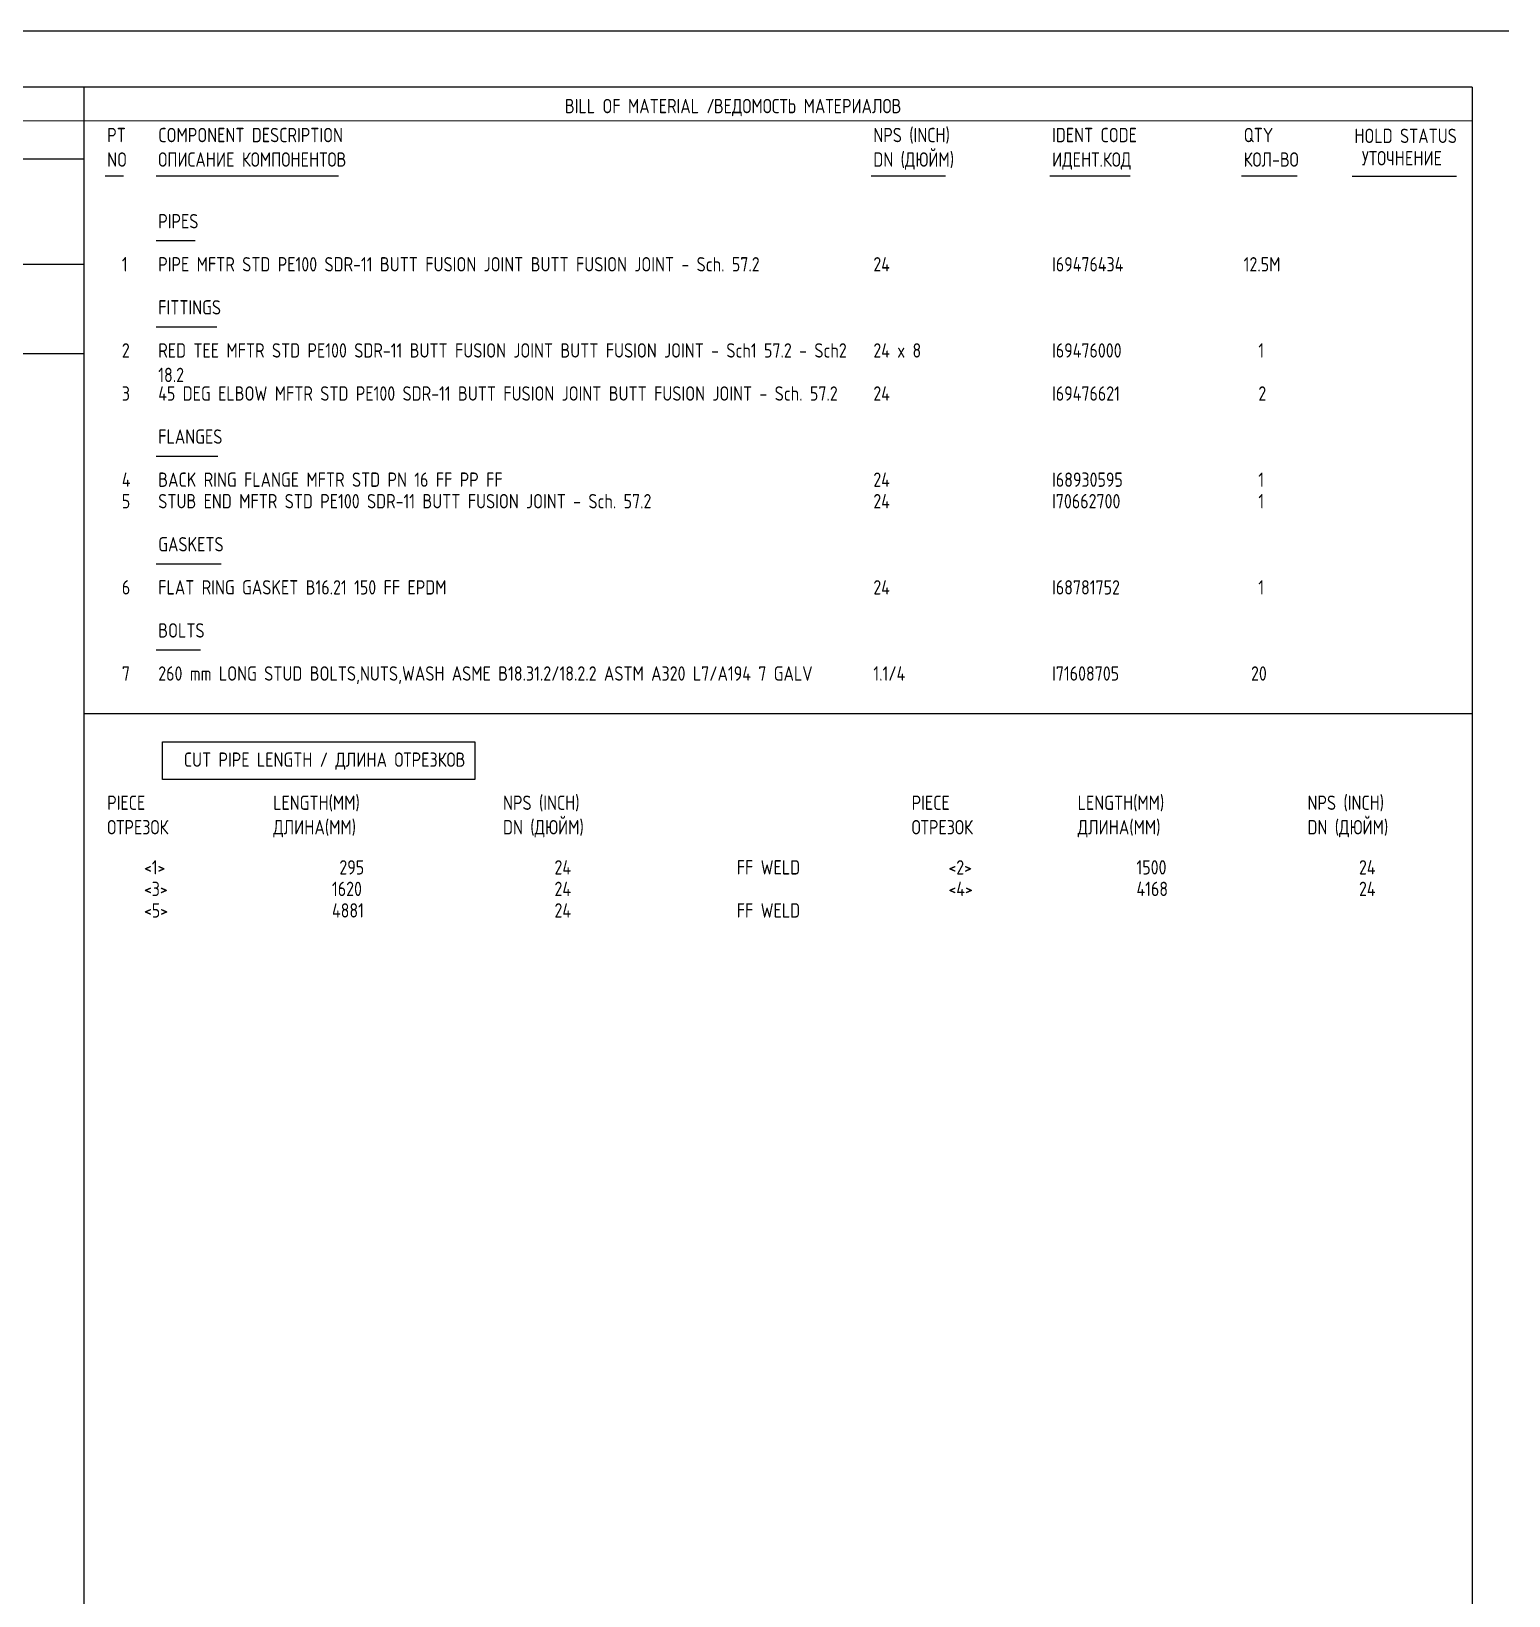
# Model space of a CAD drawing. Extents: x -1005 to 594, y -998 to 420.
# Drawn here: x 395.7 to 594, y 210 to 420 of the extents above; entities that cross this region are included whole.
import ezdxf

# ---------------------------------------------------------------- set-up
doc = ezdxf.new("R2010")
doc.units = 0
doc.styles.add('TTFN17', font='GOST type A')

msp = doc.modelspace()

# ---------------------------------------------------------------- linework, layer by layer
at = {"layer": 'GT_1', "flags": 128}
for points in [[(594, 420), (0, 420)], [(589.1, 412.5), (25.4, 412.5)], [(402.7, 412.5), (402.7, 7.5)], [(589.1, 412.5), (589.1, 7.5)], [(589.1, 408), (162.7, 407.9)], [(190.3, 402.9), (402.7, 402.9)], [(408.046, 400.531), (405.557, 400.531)], [(436.894, 400.531), (412.414, 400.531)], [(518.373, 400.531), (508.414, 400.531)], [(543.202, 400.531), (532.414, 400.531)], [(565.597, 400.531), (558.129, 400.531)], [(587, 400.5), (573, 400.5)], [(417.669, 391.854), (412.414, 391.854)], [(402.7, 388.7), (226.9, 388.7)], [(420.573, 380.289), (412.414, 380.289)], [(402.7, 376.7), (25.4, 376.7)], [(420.713, 362.942), (412.414, 362.942)], [(421.128, 348.486), (412.414, 348.486)], [(418.36, 336.922), (412.414, 336.922)], [(402.7, 328.408), (589, 328.408)], [(413.271, 324.622), (455.204, 324.622), (455.204, 319.575), (413.271, 319.575), (413.271, 324.622)]]:
    msp.add_lwpolyline(points, dxfattribs=at)

# ---------------------------------------------------------------- texts
at = {"layer": 'GT_1', "style": 'TTFN17'}
for s, p in [('BILL OF MATERIAL /', (467.289, 409)), ('ВЕДОМОСТЬ МАТЕРИАЛОВ', (487.289, 409)), ('PT', (405.846, 405.109)), ('COMPONENT DESCRIPTION', (412.703, 405.109)), ('NPS (INCH)', (508.703, 405.109)), ('IDENT CODE', (532.703, 405.109)), ('QTY', (558.417, 405.109)), ('HOLD STATUS', (573.289, 405)), ('NO', (405.846, 401.822)), ('ОПИСАНИЕ КОМПОНЕНТОВ', (412.703, 401.822)), ('DN (ДЮЙМ)', (508.703, 401.822)), ('ИДЕНТ.КОД', (532.703, 401.822)), ('КОЛ-ВО', (558.417, 401.822)), ('УТОЧНЕНИЕ', (574.289, 402)), ('PIPES', (412.703, 393.544)), ('  1', (405.846, 387.762)), ('PIPE MFTR STD PE100 SDR-11 BUTT FUSION JOINT BUTT FUSION JOINT - Sch. 57.2', (412.703, 387.762)), ('24', (508.703, 387.762)), ('I69476434', (532.703, 387.762)), ('12.5M', (558.417, 387.762)), ('FITTINGS', (412.703, 381.98)), ('  2', (405.846, 376.197)), ('RED TEE MFTR STD PE100 SDR-11 BUTT FUSION JOINT BUTT FUSION JOINT - Sch1 57.2 - Sch2', (412.703, 376.197)), ('24 x 8', (508.703, 376.197)), ('I69476000', (532.703, 376.197)), ('  1', (558.417, 376.197)), ('18.2', (412.703, 372.911)), ('  3', (405.846, 370.415)), ('45 DEG ELBOW MFTR STD PE100 SDR-11 BUTT FUSION JOINT BUTT FUSION JOINT - Sch. 57.2', (412.703, 370.415)), ('24', (508.703, 370.415)), ('I69476621', (532.703, 370.415)), ('  2', (558.417, 370.415)), ('FLANGES', (412.703, 364.633)), ('  4', (405.846, 358.85)), ('BACK RING FLANGE MFTR STD PN 16 FF PP FF', (412.703, 358.85)), ('24', (508.703, 358.85)), ('I68930595', (532.703, 358.85)), ('  1', (558.417, 358.85)), ('  5', (405.846, 355.959)), ('STUB END MFTR STD PE100 SDR-11 BUTT FUSION JOINT - Sch. 57.2', (412.703, 355.959)), ('24', (508.703, 355.959)), ('I70662700', (532.703, 355.959)), ('  1', (558.417, 355.959)), ('GASKETS', (412.703, 350.177)), ('  6', (405.846, 344.395)), ('FLAT RING GASKET B16.21 150 FF EPDM', (412.703, 344.395)), ('24', (508.703, 344.395)), ('I68781752', (532.703, 344.395)), ('  1', (558.417, 344.395)), ('BOLTS', (412.703, 338.612)), ('  7', (405.846, 332.83)), ('260 mm LONG STUD BOLTS,NUTS,WASH ASME B18.31.2/18.2.2 ASTM A320 L7/A194 7 GALV', (412.703, 332.83)), ('1.1/4', (508.703, 332.83)), ('I71608705', (532.703, 332.83)), (' 20', (558.417, 332.83)), ('CUT PIPE LENGTH / ДЛИНА ОТРЕЗКОВ', (416.132, 321.265)), ('PIECE', (405.846, 315.483)), ('LENGTH(MM)', (428.132, 315.483)), ('NPS (INCH)', (458.989, 315.483)), ('PIECE', (513.846, 315.483)), ('LENGTH(MM)', (536.132, 315.483)), ('NPS (INCH)', (566.989, 315.483)), ('ОТРЕЗОК', (405.846, 312.196)), ('ДЛИНА(MM)', (428.132, 312.196)), ('DN (ДЮЙМ)', (458.989, 312.196)), ('ОТРЕЗОК', (513.846, 312.196)), ('ДЛИНА(MM)', (536.132, 312.196)), ('DN (ДЮЙМ)', (566.989, 312.196)), ('     <1>', (405.846, 306.81)), ('         295', (428.132, 306.81)), ('       24', (458.989, 306.81)), ('    FF WELD', (486.417, 306.81)), ('     <2>', (513.846, 306.81)), ('        1500', (536.132, 306.81)), ('       24', (566.989, 306.81)), ('     <3>', (405.846, 303.918)), ('        1620', (428.132, 303.918)), ('       24', (458.989, 303.918)), ('     <4>', (513.846, 303.918)), ('        4168', (536.132, 303.918)), ('       24', (566.989, 303.918)), ('     <5>', (405.846, 301.027)), ('        4881', (428.132, 301.027)), ('       24', (458.989, 301.027)), ('    FF WELD', (486.417, 301.027))]:
    msp.add_text(s, height=1.925, dxfattribs=at).set_placement(p)

doc.saveas('drawing.dxf')
